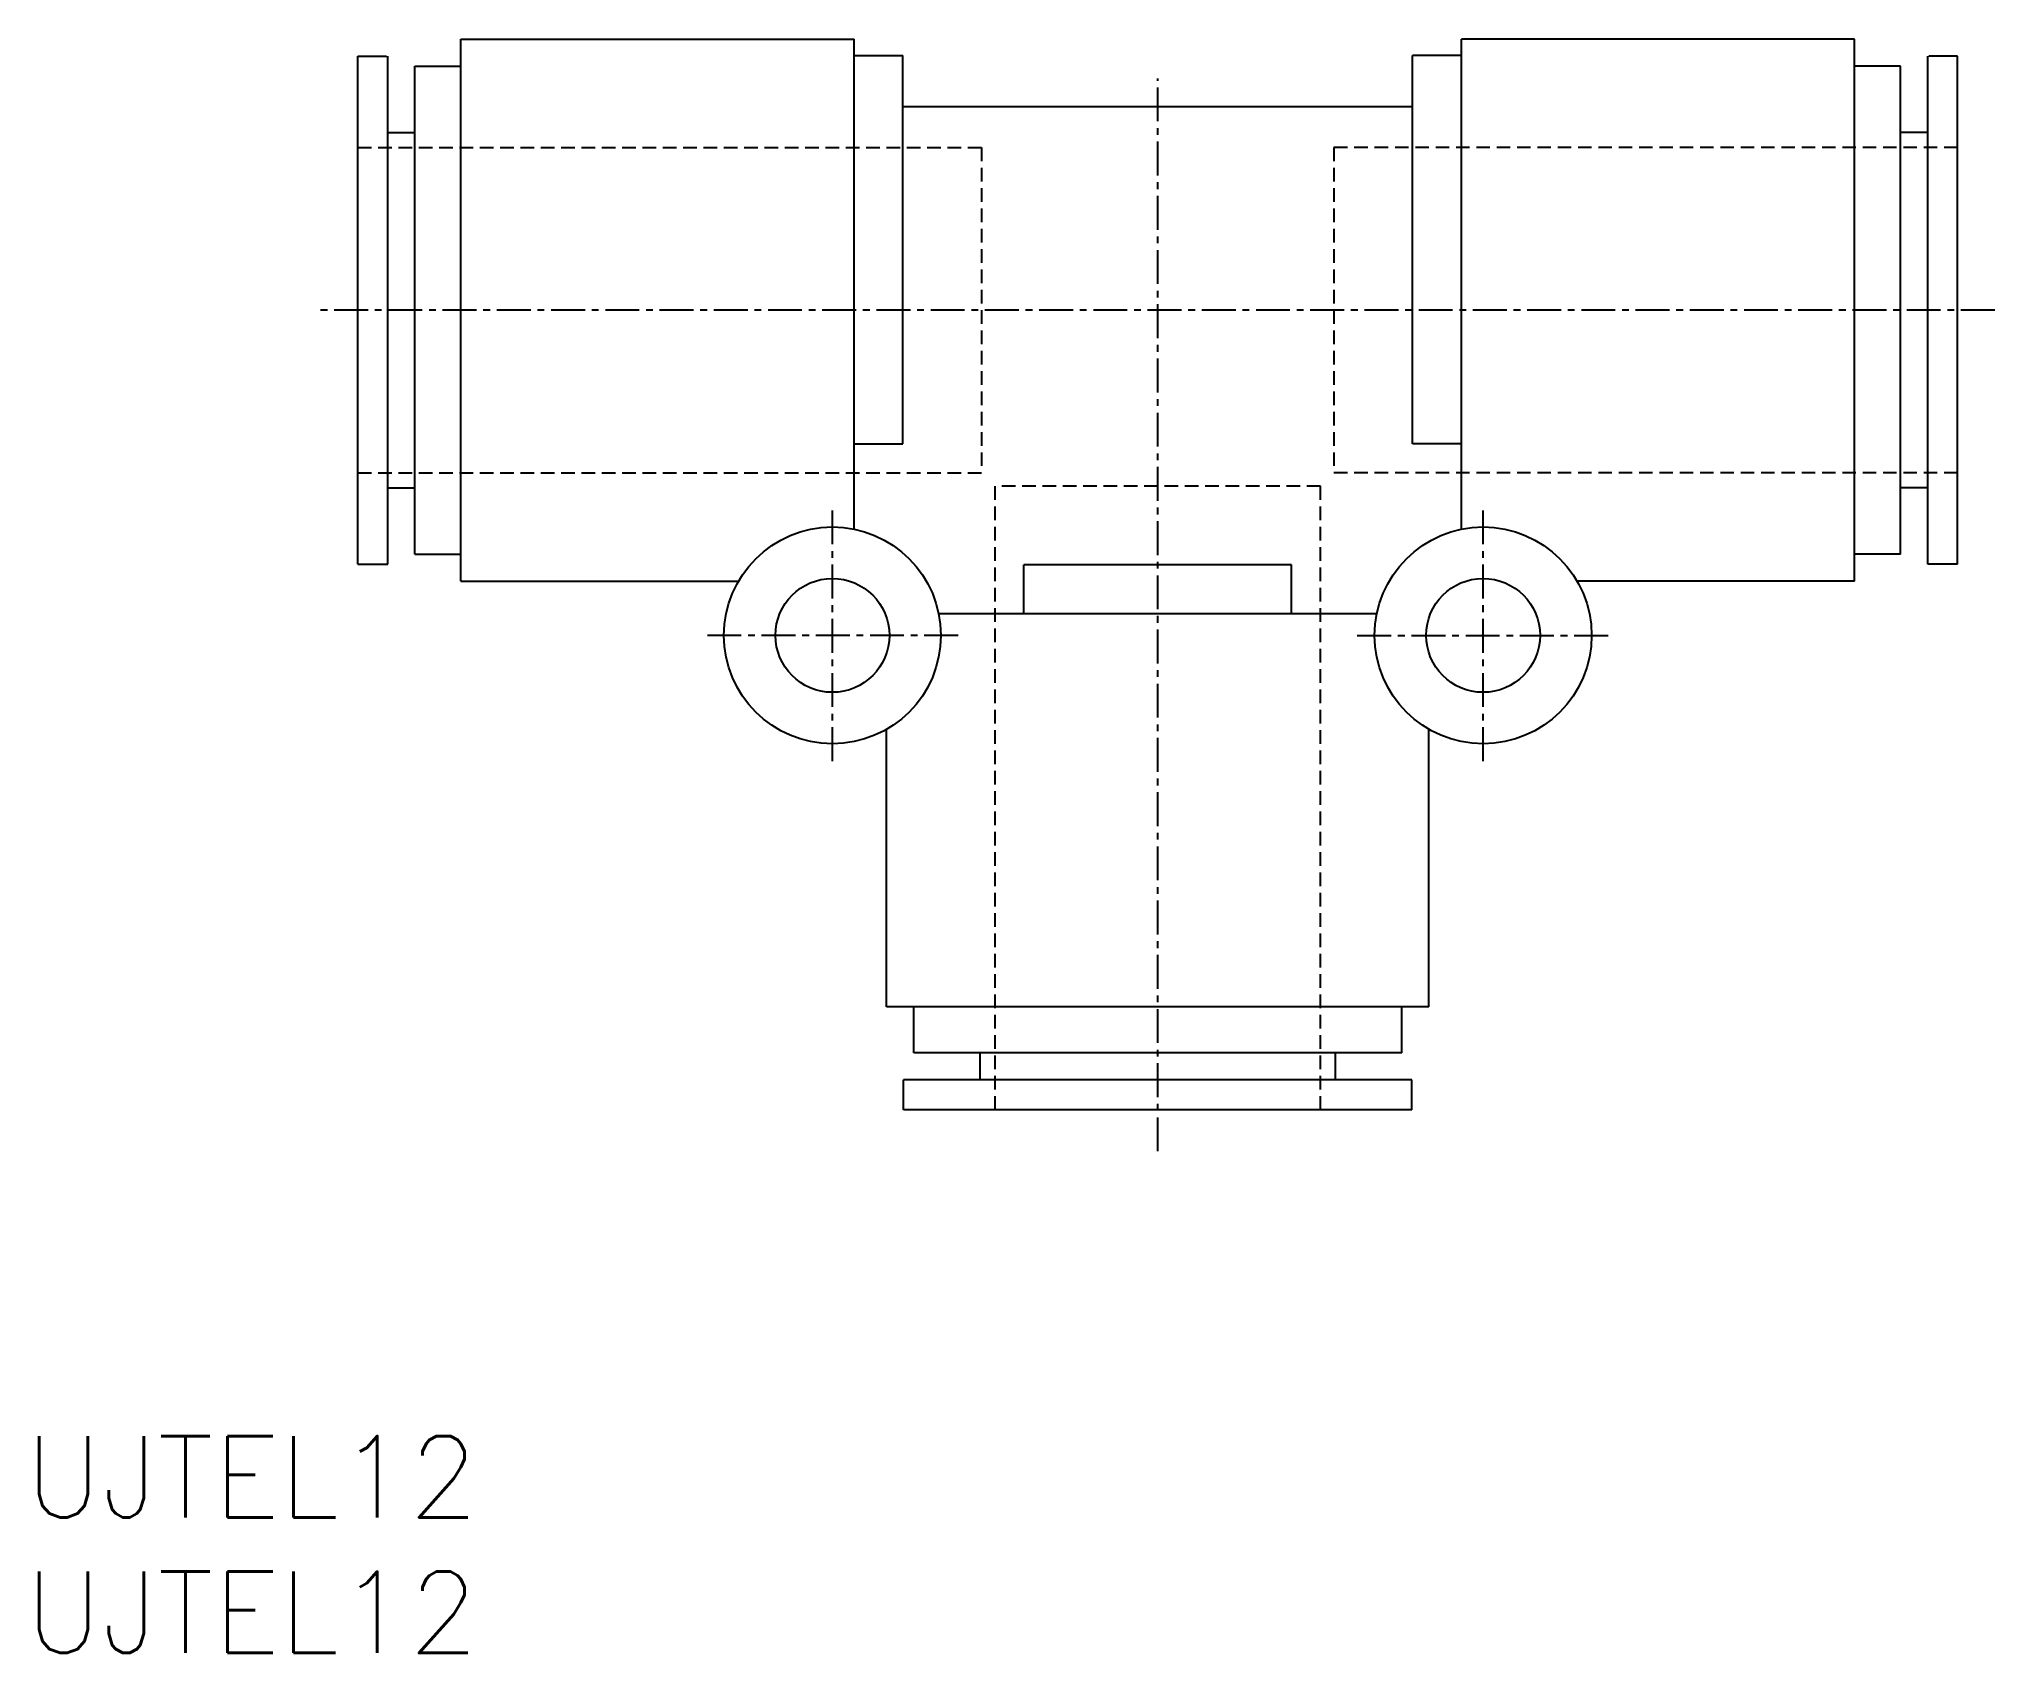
# Model space of a CAD drawing. Extents: x 0.5 to 72.6, y 0 to 59.5.
import ezdxf

# ---------------------------------------------------------------- set-up
doc = ezdxf.new("R2010")
doc.units = 0
doc.linetypes.add('CENTER', pattern=[2, 1.25, -0.25, 0.25, -0.25])
doc.linetypes.add('DASHED', pattern=[0.75, 0.5, -0.25])
doc.layers.get('0').update_dxf_attribs({"linetype": 'CONTINUOUS'})
doc.layers.add('CENTER', color=1, linetype='CENTER')
doc.styles.get("Standard").update_dxf_attribs({"font": 'txt.shx'})

# ---------------------------------------------------------------- blocks, each defined once
blk = doc.blocks.new('*U7')
at = {"color": 7, "linetype": 'CONTINUOUS'}
blk.add_text('UJTEL12', height=3, dxfattribs=at).set_placement((0, 5))
blk = doc.blocks.new('*U8')
at = {"color": 7, "linetype": 'CONTINUOUS'}
blk.add_text('UJTEL12', height=3, dxfattribs=at).set_placement((0, 0))

msp = doc.modelspace()

# ---------------------------------------------------------------- linework, layer by layer
at = {"color": 7, "linetype": 'CONTINUOUS'}
for p, q in [((16.073, 39.539), (16.073, 59.539)), ((16.073, 59.539), (30.573, 59.539)), ((30.573, 41.458), (30.573, 59.539)), ((52.973, 41.458), (52.973, 59.539)), ((67.473, 59.539), (52.973, 59.539)), ((67.473, 39.539), (67.473, 59.539)), ((12.273, 58.914), (13.328, 58.914)), ((12.273, 40.164), (12.273, 58.914)), ((13.373, 40.164), (13.373, 58.914)), ((14.373, 58.539), (16.073, 58.539)), ((14.373, 40.539), (14.373, 58.539)), ((30.573, 58.939), (32.373, 58.939)), ((32.373, 44.603), (32.373, 58.939)), ((51.173, 44.603), (51.173, 58.939)), ((52.973, 58.939), (51.173, 58.939)), ((69.173, 58.539), (67.473, 58.539)), ((69.173, 40.539), (69.173, 58.539)), ((70.173, 40.164), (70.173, 58.914)), ((71.273, 58.914), (70.218, 58.914)), ((71.273, 40.164), (71.273, 58.914)), ((51.173, 57.039), (32.373, 57.039)), ((13.373, 56.089), (14.373, 56.089)), ((70.173, 56.089), (69.173, 56.089)), ((30.573, 44.603), (32.373, 44.603)), ((52.973, 44.603), (51.173, 44.603)), ((13.373, 42.989), (14.373, 42.989)), ((70.173, 42.989), (69.173, 42.989)), ((14.373, 40.539), (16.073, 40.539)), ((69.173, 40.539), (67.473, 40.539)), ((12.273, 40.164), (13.373, 40.164)), ((36.838, 38.339), (36.838, 40.139)), ((46.709, 40.139), (36.838, 40.139)), ((46.709, 38.339), (46.709, 40.139)), ((71.273, 40.164), (70.173, 40.164)), ((16.073, 39.539), (26.309, 39.539)), ((67.473, 39.539), (57.237, 39.539)), ((49.854, 38.339), (33.693, 38.339)), ((31.773, 23.839), (31.773, 34.075)), ((51.773, 23.839), (51.773, 34.075)), ((51.773, 23.839), (31.773, 23.839)), ((32.773, 22.139), (32.773, 23.839)), ((50.773, 22.139), (50.773, 23.839)), ((50.773, 22.139), (32.773, 22.139)), ((35.223, 21.139), (35.223, 22.139)), ((48.323, 21.139), (48.323, 22.139)), ((32.398, 20.039), (32.398, 21.139)), ((51.148, 21.139), (32.398, 21.139)), ((51.148, 20.039), (51.148, 21.139)), ((51.148, 20.039), (32.398, 20.039))]:
    msp.add_line(p, q, dxfattribs=at)
at = {"color": 3, "linetype": 'DASHED'}
for p, q in [((12.273, 55.539), (35.273, 55.539)), ((35.273, 55.539), (35.273, 43.539)), ((48.273, 55.539), (48.273, 43.539)), ((71.273, 55.539), (48.273, 55.539)), ((12.273, 43.539), (35.273, 43.539)), ((71.273, 43.539), (48.273, 43.539)), ((35.773, 20.039), (35.773, 43.039)), ((47.773, 43.039), (35.773, 43.039)), ((47.773, 20.039), (47.773, 43.039))]:
    msp.add_line(p, q, dxfattribs=at)
at = {"color": 7, "linetype": 'CONTINUOUS'}
for centre, radius in [((29.773, 37.539), 4), ((53.773, 37.539), 4), ((29.773, 37.539), 2.1), ((53.773, 37.539), 2.1)]:
    msp.add_circle(centre, radius, dxfattribs=at)
at = {"layer": 'CENTER', "color": 1, "linetype": 'CENTER'}
for p, q in [((41.773, 18.505), (41.773, 58.089)), ((72.648, 49.539), (10.898, 49.539)), ((29.773, 32.899), (29.773, 42.179)), ((53.773, 32.899), (53.773, 42.179)), ((34.413, 37.539), (25.133, 37.539)), ((49.133, 37.539), (58.413, 37.539))]:
    msp.add_line(p, q, dxfattribs=at)

# ---------------------------------------------------------------- block references
at = {"color": 7, "linetype": 'CONTINUOUS'}
for name in ['*U7', '*U8']:
    msp.add_blockref(name, (0, 0), dxfattribs=at)

doc.saveas('drawing.dxf')
